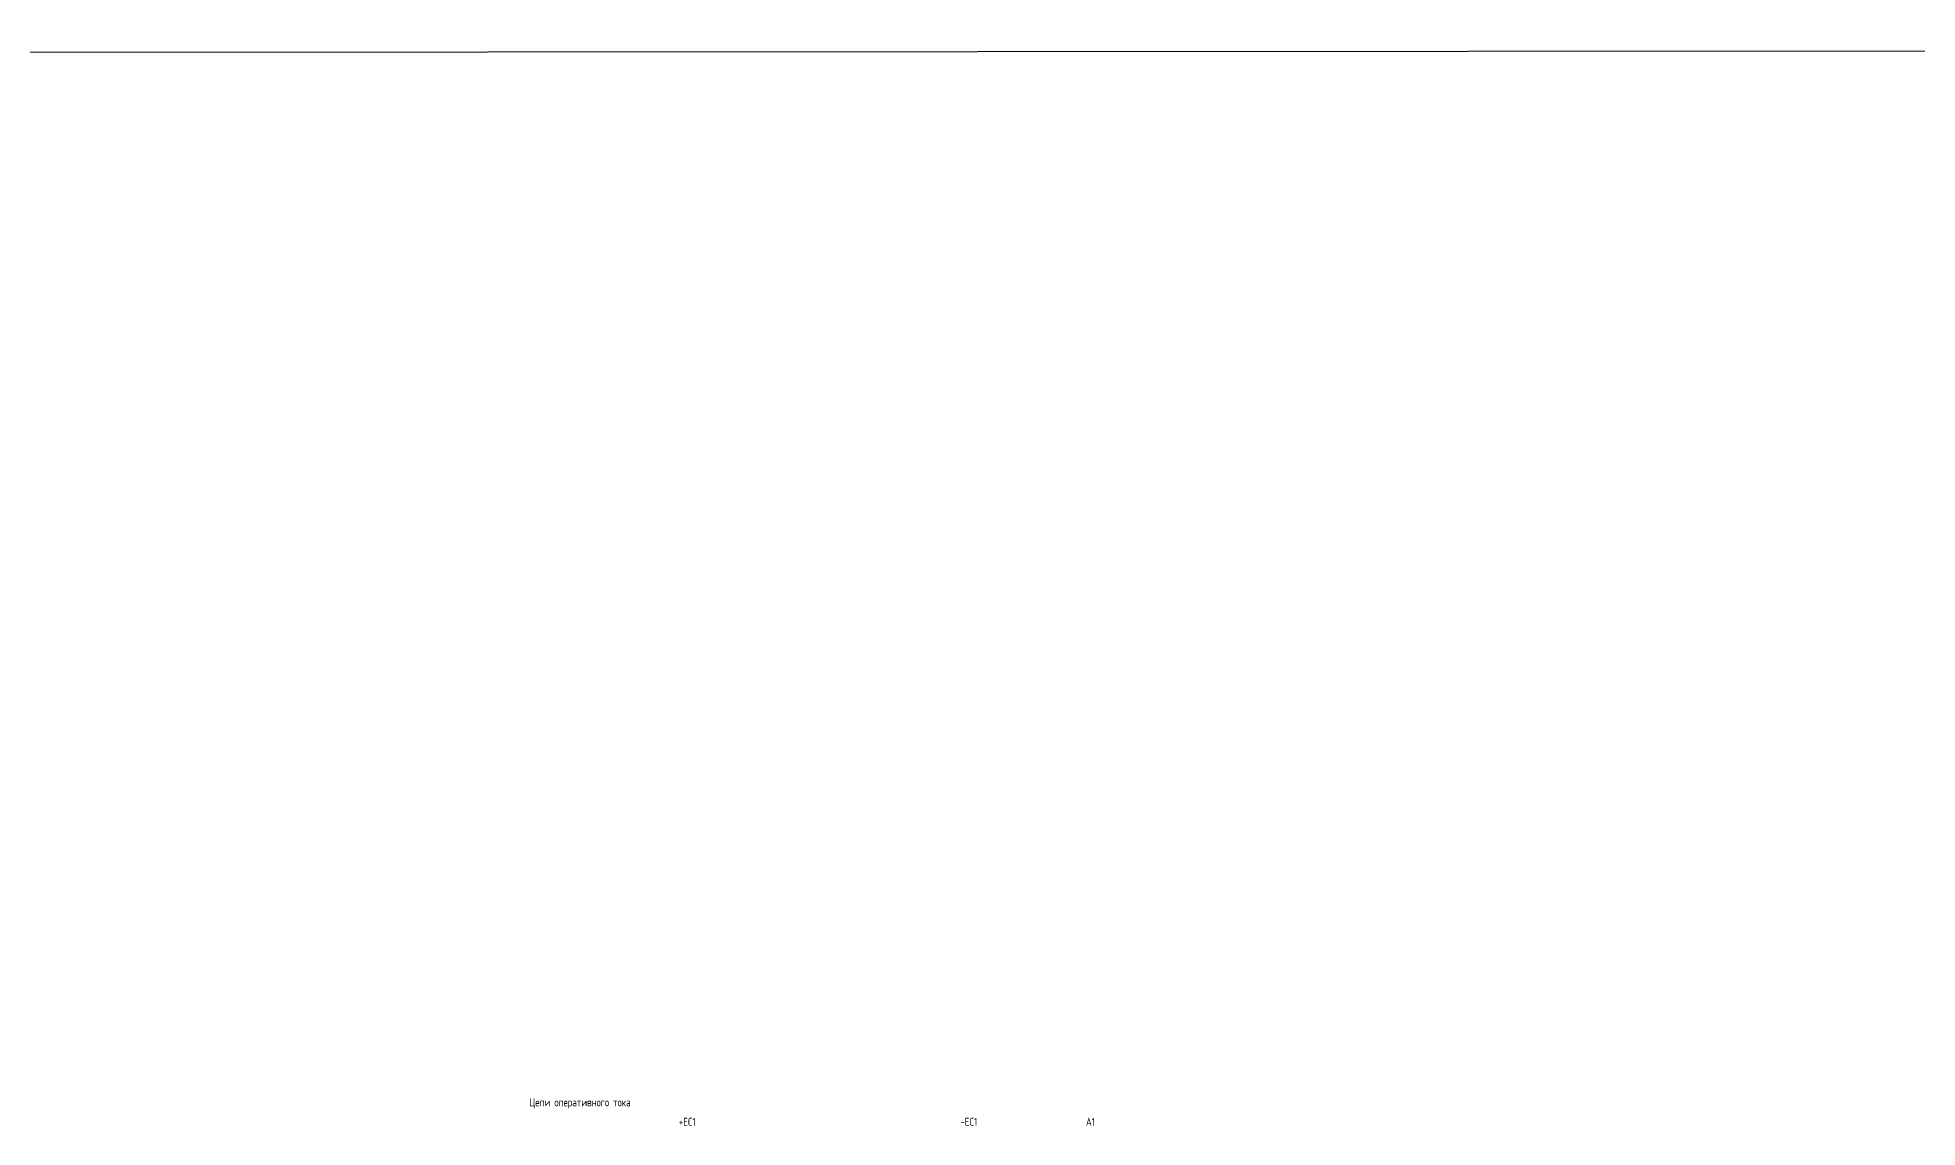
# Model space of a CAD drawing. Header units: millimetres. Extents: x -1315 to 7958, y -96 to 618.
# Drawn here: x 888 to 1475, y 278 to 618 of the extents above; entities that cross this region are included whole.
import ezdxf

# ---------------------------------------------------------------- set-up
doc = ezdxf.new("R2010")
doc.units = ezdxf.units.MM
doc.styles.add('Gost_type_A', font='GOST_A.TTF')

msp = doc.modelspace()

# ---------------------------------------------------------------- linework, layer by layer
msp.add_lwpolyline([(-1315, 612), (7958.16, 618), (7958.16, -90), (-1315, -96)], close=True)

# ---------------------------------------------------------------- texts
at = {"char_height": 2.5, "line_spacing_factor": 0.9, "style": 'Gost_type_A'}
for s, insert, width, attachment_point in [('Цепи оперативного тока', (1057.5, 285), 395, 5), ('A1', (1217, 278), 66, 8)]:
    msp.add_mtext(s, dxfattribs=dict(at, insert=insert, width=width, attachment_point=attachment_point))
at = {"char_height": 2.5, "width": 20, "attachment_point": 8, "style": 'Gost_type_A'}
for s, insert in [('+EC1', (1091, 278)), ('-EC1', (1179, 278))]:
    msp.add_mtext(s, dxfattribs=dict(at, insert=insert))

doc.saveas('drawing.dxf')
